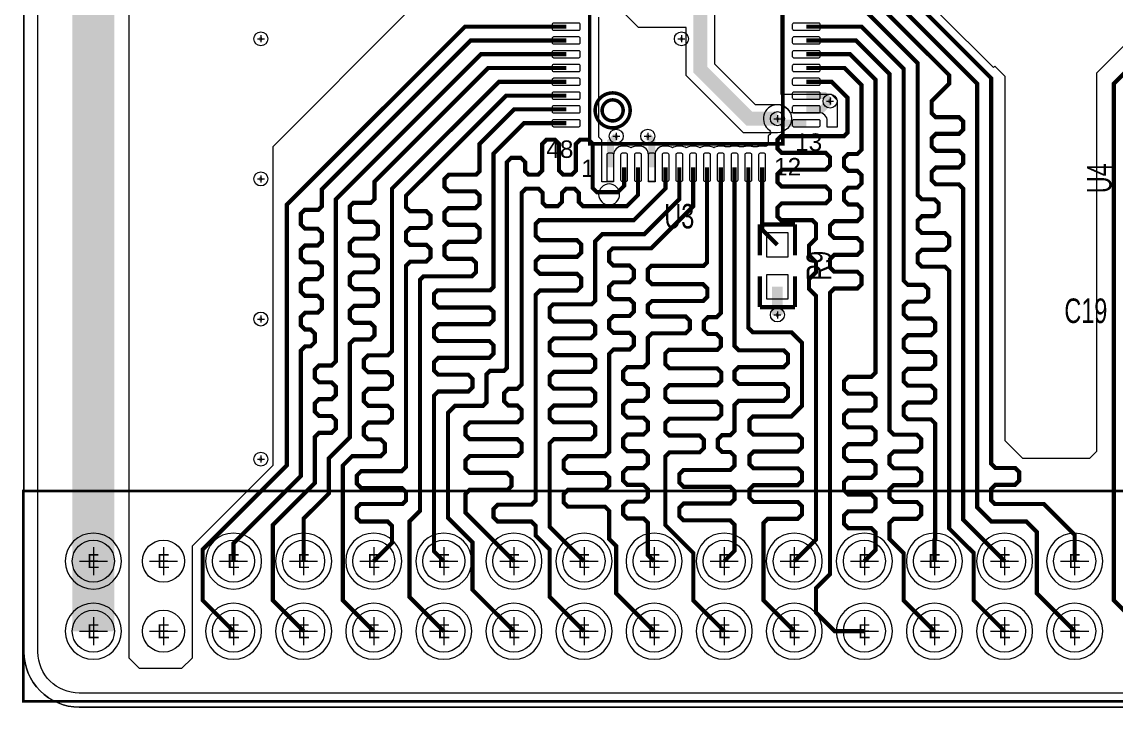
# Model space of a CAD drawing. Extents: x -3 to 10972, y 0 to 3504.
# Drawn here: x -3 to 1558, y 0 to 978 of the extents above; entities that cross this region are included whole.
import ezdxf
from ezdxf.enums import TextEntityAlignment as Align

# ---------------------------------------------------------------- set-up
doc = ezdxf.new("R2010")
doc.units = 0
doc.layers.add('DB-LX16', color=10, linetype='CONTINUOUS')

# ---------------------------------------------------------------- blocks, each defined once
blk = doc.blocks.new('FIGURE_CROSS')
for points in [[(0, 0.5), (0, -0.5)], [(-0.5, 0), (0.5, 0)]]:
    blk.add_lwpolyline(points)

msp = doc.modelspace()

# ---------------------------------------------------------------- linework, layer by layer
at = {"layer": 'DB-LX16'}
for points in [[(0, 2600), (0, 3425.19, -0.414214), (78.74, 3503.93), (3976.37, 3503.93, -0.414214), (4055.11, 3425.19), (4055.11, 78.74, -0.414214), (3976.37, 0), (78.74, 0, -0.414214), (0, 78.74), (0, 2598.42)], [(1080, 1065), (1080, 875), (1151.59, 875), (1160, 866.59), (1160, 828.02), (1146.14, 828.02), (1146.14, 830.05), (1146.15, 830.09, 0.009571), (1146.16, 830.55), (1146.16, 836.55, 0.414457), (1134.14, 848.56), (1093.1, 848.56, 1.300512), (1063.54, 823.59, -0.466786), (1064.07, 817.48), (1061.98, 815.39), (1061.98, 804.47, -0.447852), (1057.53, 800.5, 0.028961), (1056.15, 800.58), (1050.15, 800.58, 0.072072), (1046.74, 800.08), (1046.47, 800), (1040.14, 800), (1039.87, 800.08, 0.072072), (1036.46, 800.58), (1030.46, 800.58, 0.072072), (1027.05, 800.08), (1026.78, 800), (1020.46, 800), (1020.19, 800.08, 0.072072), (1016.78, 800.58), (1010.78, 800.58, 0.072072), (1007.37, 800.08), (1007.1, 800), (1000.77, 800), (1000.5, 800.08, 0.072072), (997.09, 800.58), (991.09, 800.58, 0.152553), (984.25, 798.44, 0.152553), (977.41, 800.58), (971.41, 800.58, 0.15285), (964.56, 798.43, 0.152675), (957.72, 800.58), (951.72, 800.58, 0.152553), (944.88, 798.44, 0.152553), (938.04, 800.58), (932.04, 800.58, 0.152675), (925.2, 798.43, 0.15285), (918.35, 800.58), (912.35, 800.58, 0.414457), (900.34, 788.56), (900.34, 752.56), (900.34, 752.08), (900.35, 752.04), (900.35, 750), (890.98, 750), (890.98, 752.04), (890.99, 752.08, 0.009987), (891, 752.56), (891, 788.56, 0.414214), (878.98, 800.58), (872.98, 800.58, 0.152553), (866.14, 798.44, 0.152553), (859.3, 800.58), (853.3, 800.58, 0.414214), (841.28, 788.56), (841.28, 752.56, 0.009987), (841.29, 752.08), (841.3, 752.04), (841.3, 750), (824.44, 750), (824.44, 809.39), (820, 813.83), (820, 985)]]:
    msp.add_lwpolyline(points, format="xyb", dxfattribs=at)
for points in [[(0, 78.74, 0.414214), (78.74, 0), (3976.37, 0, 0.414214), (4055.11, 78.74), (4055.11, 3425.19, 0.414214), (3976.37, 3503.93), (78.74, 3503.93, 0.414214), (0, 3425.19), (0, 2600), (0, 2598.42)], [(20.01, 3425.19, -0.414214), (78.74, 3483.92), (3976.37, 3483.92, -0.414214), (4035.1, 3425.19), (4035.1, 78.74, -0.414214), (3976.37, 20.01), (78.74, 20.01, -0.414214), (20.01, 78.74)], [(1075, 860.02, -1), (1075, 819.98), (1026.71, 819.98), (944.98, 901.71), (944.98, 969.98), (876.71, 969.98), (704.98, 1141.71), (704.98, 1260, -1), (745.02, 1260), (745.02, 1158.29), (893.29, 1010.02), (944.98, 1010.02), (944.98, 1160, -1), (985.02, 1160), (985.02, 918.29), (1043.29, 860.02)], [(791.62, 976.35), (755.62, 976.35, 0.414214), (753.62, 974.35), (753.62, 968.35, 0.414214), (755.62, 966.35), (791.62, 966.35, 0.414214), (793.62, 968.35), (793.62, 974.35, 0.414214)], [(1134.14, 976.35), (1098.14, 976.35, 0.414214), (1096.14, 974.35), (1096.14, 968.35, 0.414214), (1098.14, 966.35), (1134.14, 966.35, 0.414214), (1136.14, 968.35), (1136.14, 974.35, 0.414214)], [(791.62, 956.66), (755.62, 956.66, 0.414214), (753.62, 954.66), (753.62, 948.66, 0.414214), (755.62, 946.66), (791.62, 946.66, 0.414214), (793.62, 948.66), (793.62, 954.66, 0.414214)], [(1134.14, 956.66), (1098.14, 956.66, 0.414214), (1096.14, 954.66), (1096.14, 948.66, 0.414214), (1098.14, 946.66), (1134.14, 946.66, 0.414214), (1136.14, 948.66), (1136.14, 954.66, 0.414214)], [(791.62, 936.98), (755.62, 936.98, 0.414214), (753.62, 934.98), (753.62, 928.98, 0.414214), (755.62, 926.98), (791.62, 926.98, 0.414214), (793.62, 928.98), (793.62, 934.98, 0.414214)], [(1134.14, 936.98), (1098.14, 936.98, 0.414214), (1096.14, 934.98), (1096.14, 928.98, 0.414214), (1098.14, 926.98), (1134.14, 926.98, 0.414214), (1136.14, 928.98), (1136.14, 934.98, 0.414214)], [(791.62, 917.29), (755.62, 917.29, 0.414214), (753.62, 915.29), (753.62, 909.29, 0.414214), (755.62, 907.29), (791.62, 907.29, 0.414214), (793.62, 909.29), (793.62, 915.29, 0.414214)], [(1134.14, 917.29), (1098.14, 917.29, 0.414214), (1096.14, 915.29), (1096.14, 909.29, 0.414214), (1098.14, 907.29), (1134.14, 907.29, 0.414214), (1136.14, 909.29), (1136.14, 915.29, 0.414214)], [(791.62, 897.61), (755.62, 897.61, 0.414214), (753.62, 895.61), (753.62, 889.61, 0.414214), (755.62, 887.61), (791.62, 887.61, 0.414214), (793.62, 889.61), (793.62, 895.61, 0.414214)], [(1134.14, 897.61), (1098.14, 897.61, 0.414214), (1096.14, 895.61), (1096.14, 889.61, 0.414214), (1098.14, 887.61), (1134.14, 887.61, 0.414214), (1136.14, 889.61), (1136.14, 895.61, 0.414214)], [(791.62, 877.92), (755.62, 877.92, 0.414214), (753.62, 875.92), (753.62, 869.92, 0.414214), (755.62, 867.92), (791.62, 867.92, 0.414214), (793.62, 869.92), (793.62, 875.92, 0.414214)], [(1134.14, 877.92), (1098.14, 877.92, 0.414214), (1096.14, 875.92), (1096.14, 869.92, 0.414214), (1098.14, 867.92), (1134.14, 867.92, 0.414214), (1136.14, 869.92), (1136.14, 875.92, 0.414214)], [(791.62, 858.24), (755.62, 858.24, 0.414214), (753.62, 856.24), (753.62, 850.24, 0.414214), (755.62, 848.24), (791.62, 848.24, 0.414214), (793.62, 850.24), (793.62, 856.24, 0.414214)], [(1134.14, 858.24), (1098.14, 858.24, 0.414214), (1096.14, 856.24), (1096.14, 850.24, 0.414214), (1098.14, 848.24), (1134.14, 848.24, 0.414214), (1136.14, 850.24), (1136.14, 856.24, 0.414214)], [(791.62, 838.55), (755.62, 838.55, 0.414214), (753.62, 836.55), (753.62, 830.55, 0.414214), (755.62, 828.55), (791.62, 828.55, 0.414214), (793.62, 830.55), (793.62, 836.55, 0.414214)], [(1134.14, 838.55), (1098.14, 838.55, 0.414214), (1096.14, 836.55), (1096.14, 830.55, 0.414214), (1098.14, 828.55), (1134.14, 828.55, 0.414214), (1136.14, 830.55), (1136.14, 836.55, 0.414214)], [(841.61, 752.56), (841.61, 788.56, 0.414214), (839.61, 790.56), (833.61, 790.56, 0.414214), (831.61, 788.56), (831.61, 752.56, 0.414214), (833.61, 750.56), (839.61, 750.56, 0.414214)], [(861.3, 752.56), (861.3, 788.56, 0.414214), (859.3, 790.56), (853.3, 790.56, 0.414214), (851.3, 788.56), (851.3, 752.56, 0.414214), (853.3, 750.56), (859.3, 750.56, 0.414214)], [(880.98, 752.56), (880.98, 788.56, 0.414214), (878.98, 790.56), (872.98, 790.56, 0.414214), (870.98, 788.56), (870.98, 752.56, 0.414214), (872.98, 750.56), (878.98, 750.56, 0.414214)], [(900.67, 752.56), (900.67, 788.56, 0.414214), (898.67, 790.56), (892.67, 790.56, 0.414214), (890.67, 788.56), (890.67, 752.56, 0.414214), (892.67, 750.56), (898.67, 750.56, 0.414214)], [(920.35, 752.56), (920.35, 788.56, 0.414214), (918.35, 790.56), (912.35, 790.56, 0.414214), (910.35, 788.56), (910.35, 752.56, 0.414214), (912.35, 750.56), (918.35, 750.56, 0.414214)], [(940.04, 752.56), (940.04, 788.56, 0.414214), (938.04, 790.56), (932.04, 790.56, 0.414214), (930.04, 788.56), (930.04, 752.56, 0.414214), (932.04, 750.56), (938.04, 750.56, 0.414214)], [(959.72, 752.56), (959.72, 788.56, 0.414214), (957.72, 790.56), (951.72, 790.56, 0.414214), (949.72, 788.56), (949.72, 752.56, 0.414214), (951.72, 750.56), (957.72, 750.56, 0.414214)], [(979.41, 752.56), (979.41, 788.56, 0.414214), (977.41, 790.56), (971.41, 790.56, 0.414214), (969.41, 788.56), (969.41, 752.56, 0.414214), (971.41, 750.56), (977.41, 750.56, 0.414214)], [(999.09, 752.56), (999.09, 788.56, 0.414214), (997.09, 790.56), (991.09, 790.56, 0.414214), (989.09, 788.56), (989.09, 752.56, 0.414214), (991.09, 750.56), (997.09, 750.56, 0.414214)], [(1018.78, 752.56), (1018.78, 788.56, 0.414214), (1016.78, 790.56), (1010.78, 790.56, 0.414214), (1008.78, 788.56), (1008.78, 752.56, 0.414214), (1010.78, 750.56), (1016.78, 750.56, 0.414214)], [(1038.46, 752.56), (1038.46, 788.56, 0.414214), (1036.46, 790.56), (1030.46, 790.56, 0.414214), (1028.46, 788.56), (1028.46, 752.56, 0.414214), (1030.46, 750.56), (1036.46, 750.56, 0.414214)], [(1058.15, 752.56), (1058.15, 788.56, 0.414214), (1056.15, 790.56), (1050.15, 790.56, 0.414214), (1048.15, 788.56), (1048.15, 752.56, 0.414214), (1050.15, 750.56), (1056.15, 750.56, 0.414214)], [(849.88, 731.82, 1), (819.89, 731.82, 1)], [(139.04, 208.37, 1), (59, 208.37, 1)], [(339.04, 208.37, 1), (259, 208.37, 1)], [(439.04, 208.37, 1), (359, 208.37, 1)], [(539.04, 208.37, 1), (459, 208.37, 1)], [(639.04, 208.37, 1), (559, 208.37, 1)], [(739.04, 208.37, 1), (659, 208.37, 1)], [(839.04, 208.37, 1), (759, 208.37, 1)], [(939.04, 208.37, 1), (859, 208.37, 1)], [(1039.04, 208.37, 1), (959, 208.37, 1)], [(1139.04, 208.37, 1), (1059, 208.37, 1)], [(1239.04, 208.37, 1), (1159, 208.37, 1)], [(1339.04, 208.37, 1), (1259, 208.37, 1)], [(1439.04, 208.37, 1), (1359, 208.37, 1)], [(1539.04, 208.37, 1), (1459, 208.37, 1)], [(139.04, 108.37, 1), (59, 108.37, 1)], [(339.04, 108.37, 1), (259, 108.37, 1)], [(439.04, 108.37, 1), (359, 108.37, 1)], [(539.04, 108.37, 1), (459, 108.37, 1)], [(639.04, 108.37, 1), (559, 108.37, 1)], [(739.04, 108.37, 1), (659, 108.37, 1)], [(839.04, 108.37, 1), (759, 108.37, 1)], [(939.04, 108.37, 1), (859, 108.37, 1)], [(1039.04, 108.37, 1), (959, 108.37, 1)], [(1139.04, 108.37, 1), (1059, 108.37, 1)], [(1239.04, 108.37, 1), (1159, 108.37, 1)], [(1339.04, 108.37, 1), (1259, 108.37, 1)], [(1439.04, 108.37, 1), (1359, 108.37, 1)], [(1539.04, 108.37, 1), (1459, 108.37, 1)]]:
    msp.add_lwpolyline(points, format="xyb", close=True, dxfattribs=at)
for points, const_width in [([(99.02, 208.37), (99.02, 2205)], 60), ([(1599.02, 108.37), (1555, 152.39), (1555, 890), (1760, 1095), (2045, 1095), (2057.09, 1082.91), (2057.09, 1059.93)], 6), ([(1499.02, 208.37), (1499.02, 245.98), (1455, 290), (1385, 290), (1380, 295), (1380, 311.42), (1386, 317.42), (1414, 317.42), (1420, 323.42), (1420, 335.42), (1414, 341.42), (1386, 341.42), (1380, 347.42), (1380, 897.76), (1227.67, 1050.09), (1116.14, 1050.09)], 6), ([(1499.02, 108.37), (1445, 162.39), (1445, 250), (1430, 265), (1380, 265), (1360, 285), (1360, 889.91), (1219.51, 1030.4), (1116.14, 1030.4)], 6), ([(965, 990), (965, 910), (1035, 840), (1075, 840)], 20), ([(1211.35, 1010.72), (1320, 902.07), (1320, 890), (1295, 865), (1295, 848.02), (1301, 842.02), (1334, 842.02), (1340, 836.02), (1340, 824.22), (1334, 818.22), (1301, 818.22), (1295, 812.22), (1295, 800.22), (1301, 794.22), (1334, 794.22), (1340, 788.22), (1340, 776.22), (1334, 770.22), (1301, 770.22), (1295, 764.22), (1295, 752.22), (1301, 746.22), (1334, 746.22), (1340, 740.22), (1340, 267.39), (1399.02, 208.37)], 6), ([(1399.02, 108.37), (1355, 152.39), (1355, 220), (1320, 255), (1320, 622.79), (1314, 628.79), (1281, 628.79), (1275, 634.79), (1275, 646.79), (1281, 652.79), (1314, 652.79), (1320, 658.79), (1320, 670.79), (1314, 676.79), (1281, 676.79), (1275, 682.79), (1275, 694.79), (1281, 700.79), (1299, 700.79), (1305, 706.79), (1305, 718.79), (1299, 724.79), (1281, 724.79), (1275, 730.79), (1275, 919.22), (1203.19, 991.03)], 6), ([(773.62, 971.35), (629.28, 971.35), (375, 717.07), (375, 345), (255, 225), (255, 152.39), (299.02, 108.37)], 6), ([(1116.14, 971.35), (1195.03, 971.35), (1255, 911.38), (1255, 608.86), (1261, 602.86), (1284, 602.86), (1290, 596.86), (1290, 584.86), (1284, 578.86), (1261, 578.86), (1255, 572.86), (1255, 560.86), (1261, 554.86), (1294, 554.86), (1300, 548.86), (1300, 536.86), (1294, 530.86), (1261, 530.86), (1255, 524.86), (1255, 512.86), (1261, 506.86), (1294, 506.86), (1300, 500.86), (1300, 488.86), (1294, 482.86), (1261, 482.86), (1255, 476.86), (1255, 464.86), (1261, 458.86), (1294, 458.86), (1300, 452.86), (1300, 440.86), (1294, 434.86), (1261, 434.86), (1255, 428.86), (1255, 416.86), (1261, 410.86), (1294, 410.86), (1300, 404.86), (1300, 240), (1299.02, 239.02), (1299.02, 208.37)], 6), ([(299.02, 208.37), (299.02, 234.02), (395, 330), (395, 508.99), (401, 514.99), (409, 514.99), (415, 520.99), (415, 532.99), (409, 538.99), (401, 538.99), (395, 544.99), (395, 556.99), (401, 562.99), (419, 562.99), (425, 568.99), (425, 580.99), (419, 586.99), (401, 586.99), (395, 592.99), (395, 604.99), (401, 610.99), (419, 610.99), (425, 616.99), (425, 628.99), (419, 634.99), (401, 634.99), (395, 640.99), (395, 652.99), (401, 658.99), (419, 658.99), (425, 664.99), (425, 676.99), (419, 682.99), (401, 682.99), (395, 688.99), (395, 704.22), (400.78, 710), (420, 710), (425, 715), (425, 739.22), (637.44, 951.66), (773.62, 951.66)], 6), ([(1116.14, 951.66), (1186.87, 951.66), (1235, 903.53), (1235, 394.88), (1241, 388.88), (1274, 388.88), (1280, 382.88), (1280, 370.88), (1274, 364.88), (1241, 364.88), (1235, 358.88), (1235, 346.88), (1241, 340.88), (1274, 340.88), (1280, 334.88), (1280, 322.88), (1274, 316.88), (1241, 316.88), (1235, 310.88), (1235, 298.88), (1241, 292.88), (1274, 292.88), (1280, 286.88), (1280, 274.88), (1274, 268.88), (1241, 268.88), (1235, 262.88), (1235, 240), (1255, 220), (1255, 152.39), (1299.02, 108.37)], 6), ([(773.62, 931.98), (651.98, 931.98), (445, 725), (445, 493.59), (439, 487.59), (421, 487.59), (415, 481.59), (415, 469.59), (421, 463.59), (439, 463.59), (445, 457.59), (445, 445.59), (439, 439.59), (421, 439.59), (415, 433.59), (415, 421.59), (421, 415.59), (439, 415.59), (445, 409.59), (445, 397.59), (439, 391.59), (421, 391.59), (415, 385.59), (415, 320), (355, 260), (355, 152.39), (399.02, 108.37)], 6), ([(1199.02, 208.37), (1215, 224.35), (1215, 249.43), (1209, 255.43), (1176, 255.43), (1170, 261.43), (1170, 273.43), (1176, 279.43), (1209, 279.43), (1215, 285.43), (1215, 297.43), (1209, 303.43), (1176, 303.43), (1170, 309.43), (1170, 321.43), (1176, 327.43), (1209, 327.43), (1215, 333.43), (1215, 345.43), (1209, 351.43), (1176, 351.43), (1170, 357.43), (1170, 369.43), (1176, 375.43), (1209, 375.43), (1215, 381.43), (1215, 393.43), (1209, 399.43), (1176, 399.43), (1170, 405.43), (1170, 417.43), (1176, 423.43), (1209, 423.43), (1215, 429.43), (1215, 441.43), (1209, 447.43), (1176, 447.43), (1170, 453.43), (1170, 465.43), (1176, 471.43), (1209, 471.43), (1215, 477.43), (1215, 895.69), (1178.71, 931.98), (1116.14, 931.98)], 6), ([(399.02, 208.37), (399.02, 269.02), (435, 305), (435, 355), (465, 385), (465, 518.7), (471, 524.7), (494, 524.7), (500, 530.7), (500, 542.7), (494, 548.7), (471, 548.7), (465, 554.7), (465, 566.7), (471, 572.7), (499, 572.7), (505, 578.7), (505, 590.7), (499, 596.7), (471, 596.7), (465, 602.7), (465, 614.7), (471, 620.7), (499, 620.7), (505, 626.7), (505, 638.7), (499, 644.7), (471, 644.7), (465, 650.7), (465, 662.7), (471, 668.7), (499, 668.7), (505, 674.7), (505, 686.7), (499, 692.7), (471, 692.7), (465, 698.7), (465, 715), (470, 720), (495, 720), (500, 725), (500, 750), (662.29, 912.29), (773.62, 912.29)], 6), ([(1199.02, 108.37), (1156.63, 108.37), (1130, 135), (1130, 170), (1150, 190), (1150, 591.57), (1156, 597.57), (1189, 597.57), (1195, 603.57), (1195, 615.57), (1189, 621.57), (1156, 621.57), (1150, 627.57), (1150, 639.57), (1156, 645.57), (1189, 645.57), (1195, 651.57), (1195, 663.57), (1189, 669.57), (1156, 669.57), (1150, 675.57), (1150, 687.57), (1156, 693.57), (1189, 693.57), (1195, 699.57), (1195, 711.57), (1189, 717.57), (1176, 717.57), (1170, 723.57), (1170, 735.57), (1176, 741.57), (1189, 741.57), (1195, 747.57), (1195, 759.57), (1189, 765.57), (1176, 765.57), (1170, 771.57), (1170, 783.57), (1176, 789.57), (1189, 789.57), (1195, 795.57), (1195, 887.84), (1170.55, 912.29), (1116.14, 912.29)], 6), ([(773.62, 892.61), (677.61, 892.61), (525, 740), (525, 508.22), (519, 502.22), (491, 502.22), (485, 496.22), (485, 484.22), (491, 478.22), (519, 478.22), (525, 472.22), (525, 460.22), (519, 454.22), (491, 454.22), (485, 448.22), (485, 436.22), (491, 430.22), (519, 430.22), (525, 424.22), (525, 412.22), (519, 406.22), (491, 406.22), (485, 400.22), (485, 388.22), (491, 382.22), (509, 382.22), (515, 376.22), (515, 364.22), (509, 358.22), (468.22, 358.22), (455, 345), (455, 152.39), (499.02, 108.37)], 6), ([(1099.02, 208.37), (1130, 239.35), (1130, 587.01), (1120, 597.01), (1120, 611.01), (1130, 621.01), (1130, 635.01), (1120, 645.01), (1120, 659.01), (1130, 669.01), (1130, 690), (1125, 695), (1080, 695), (1075, 700), (1075, 713.13), (1081, 719.13), (1144, 719.13), (1150, 725.13), (1150, 737.13), (1144, 743.13), (1081, 743.13), (1075, 749.13), (1075, 761.13), (1081, 767.13), (1144, 767.13), (1150, 773.13), (1150, 785.13), (1144, 791.13), (1081, 791.13), (1075, 797.13), (1075, 810), (1080, 815), (1170, 815), (1175, 820), (1175, 870), (1152.39, 892.61), (1116.14, 892.61)], 6), ([(499.02, 208.37), (525, 234.35), (525, 259), (519, 265), (480, 265), (475, 270), (475, 285), (480, 290), (540, 290), (545, 295), (545, 306.75), (539, 312.75), (481, 312.75), (475, 318.75), (475, 330.75), (481, 336.75), (539, 336.75), (545, 342.75), (545, 629.87), (551, 635.87), (574, 635.87), (580, 641.87), (580, 653.87), (574, 659.87), (551, 659.87), (545, 665.87), (545, 677.87), (551, 683.87), (574, 683.87), (580, 689.87), (580, 701.87), (574, 707.87), (551, 707.87), (545, 713.87), (545, 730), (687.92, 872.92), (773.62, 872.92)], 6), ([(1116.14, 872.92), (1142.08, 872.92), (1150, 865)], 10), ([(1116.14, 853.24), (1138.24, 853.24), (1150, 865)], 10), ([(773.62, 853.24), (699.4, 853.24), (650, 803.84), (650, 765), (645, 760), (606.16, 760), (600, 753.84), (600, 742.33), (606, 736.33), (644, 736.33), (650, 730.33), (650, 718.33), (644, 712.33), (606, 712.33), (600, 706.33), (600, 694.33), (606, 688.33), (644, 688.33), (650, 682.33), (650, 670.33), (644, 664.33), (606, 664.33), (600, 658.33), (600, 645), (605, 640), (639, 640), (645, 634), (645, 621), (639, 615), (570, 615), (565, 610), (565, 280), (550, 265), (550, 157.39), (599.02, 108.37)], 6), ([(1116.14, 833.55), (1081.45, 833.55), (1075, 840)], 10), ([(773.62, 833.55), (713.55, 833.55), (670, 790), (670, 600), (665, 595), (590, 595), (585, 590), (585, 576.59), (591, 570.59), (664, 570.59), (670, 564.59), (670, 552.59), (664, 546.59), (591, 546.59), (585, 540.59), (585, 528.59), (591, 522.59), (664, 522.59), (670, 516.59), (670, 504.59), (664, 498.59), (591, 498.59), (585, 492.59), (585, 480.59), (591, 474.59), (634, 474.59), (640, 468.59), (640, 456.59), (634, 450.59), (591, 450.59), (585, 444.59), (585, 222.39), (599.02, 208.37)], 6), ([(699.02, 108.37), (640, 167.39), (640, 235), (605, 270), (605, 420), (615, 430), (655, 430), (660, 435), (660, 475), (665, 480), (685, 480), (689.02, 484.02), (689.02, 778.02), (695.02, 784.02), (709, 784.02), (715, 778.02), (715, 765), (720, 760), (733.42, 760), (739.42, 766), (739.42, 804), (745.42, 810), (757.42, 810), (763.42, 804), (763.42, 766), (769.42, 760), (781.42, 760), (787.42, 766), (787.42, 804), (793.42, 810), (805.42, 810), (811.42, 804), (811.42, 741), (817.42, 735), (847.16, 735), (856.3, 744.14), (856.3, 770.56)], 6), ([(836.61, 770.56), (836.61, 806.61), (845, 815)], 10), ([(895.67, 770.56), (895.67, 809.33), (890, 815)], 10), ([(699.02, 208.37), (630, 277.39), (630, 304.45), (636, 310.45), (690.44, 310.45), (695.72, 315.73), (695.72, 327.73), (689, 334.45), (636, 334.45), (630, 340.45), (630, 352.45), (636, 358.45), (704, 358.45), (710, 364.45), (710, 376.45), (704, 382.45), (636, 382.45), (630, 388.45), (630, 400.45), (636, 406.45), (704, 406.45), (710, 412.45), (710, 424.45), (704, 430.45), (691, 430.45), (685, 436.45), (685, 448.45), (691, 454.45), (704, 454.45), (710, 460.45), (710, 734), (716, 740), (734, 740), (740, 734), (740, 720), (745, 715), (761.58, 715), (767.58, 721), (767.58, 734), (773.58, 740), (785.58, 740), (791.58, 734), (791.58, 721), (797.58, 715), (860, 715), (875.98, 730.98), (875.98, 770.56)], 6), ([(799.02, 108.37), (750, 157.39), (750, 225), (730, 245), (730, 258.98), (724, 264.98), (676, 264.98), (670, 270.98), (670, 282.98), (676, 288.98), (724, 288.98), (730, 294.98), (730, 588.64), (736, 594.64), (789, 594.64), (795, 600.64), (795, 612.64), (789, 618.64), (736, 618.64), (730, 624.64), (730, 636.64), (736, 642.64), (789, 642.64), (795, 648.64), (795, 660.64), (789, 666.64), (736, 666.64), (730, 672.64), (730, 690), (735, 695), (870, 695), (915.35, 740.35), (915.35, 770.56)], 6), ([(935.04, 770.56), (935.04, 725.04), (885, 675), (825, 675), (815, 665), (815, 580), (810, 575), (755, 575), (750, 570), (750, 556.5), (756, 550.5), (809, 550.5), (815, 544.5), (815, 532.5), (809, 526.5), (756, 526.5), (750, 520.5), (750, 508.5), (756, 502.5), (809, 502.5), (815, 496.5), (815, 484.5), (809, 478.5), (756, 478.5), (750, 472.5), (750, 460.5), (756, 454.5), (809, 454.5), (815, 448.5), (815, 436.5), (809, 430.5), (756, 430.5), (750, 424.5), (750, 412.5), (756, 406.5), (809, 406.5), (815, 400.5), (815, 388.5), (809, 382.5), (756, 382.5), (750, 376.5), (750, 257.39), (799.02, 208.37)], 6), ([(954.72, 770.56), (954.72, 714.72), (895, 655), (840, 655), (835, 650), (835, 636.36), (841, 630.36), (864, 630.36), (870, 624.36), (870, 612.36), (864, 606.36), (841, 606.36), (835, 600.36), (835, 588.36), (841, 582.36), (864, 582.36), (870, 576.36), (870, 564.36), (864, 558.36), (841, 558.36), (835, 552.36), (835, 540.36), (841, 534.36), (864, 534.36), (870, 528.36), (870, 516.36), (864, 510.36), (841, 510.36), (835, 504.36), (835, 364.14), (829, 358.14), (776, 358.14), (770, 352.14), (770, 340.14), (776, 334.14), (829, 334.14), (835, 328.14), (835, 316.14), (829, 310.14), (776, 310.14), (770, 304.14), (770, 292.14), (776, 286.14), (829, 286.14), (835, 280.14), (835, 240), (845, 230), (845, 162.39), (899.02, 108.37)], 6), ([(899.02, 208.37), (890, 217.39), (890, 263.25), (884, 269.25), (861, 269.25), (855, 275.25), (855, 287.25), (861, 293.25), (884, 293.25), (890, 299.25), (890, 311.25), (884, 317.25), (861, 317.25), (855, 323.25), (855, 335.25), (861, 341.25), (884, 341.25), (890, 347.25), (890, 359.25), (884, 365.25), (861, 365.25), (855, 371.25), (855, 383.25), (861, 389.25), (884, 389.25), (890, 395.25), (890, 407.25), (884, 413.25), (861, 413.25), (855, 419.25), (855, 431.25), (861, 437.25), (884, 437.25), (890, 443.25), (890, 455.25), (884, 461.25), (861, 461.25), (855, 467.25), (855, 479.25), (861, 485.25), (884, 485.25), (890, 491.25), (890, 527.54), (896, 533.54), (944, 533.54), (950, 539.54), (950, 551.54), (944, 557.54), (896, 557.54), (890, 563.54), (890, 573.74), (896, 579.74), (969, 579.74), (975, 585.74), (975, 597.74), (969, 603.74), (896, 603.74), (890, 609.74), (890, 625), (895, 630), (970, 630), (974.41, 634.41), (974.41, 770.56)], 6), ([(994.09, 770.56), (994.09, 562.54), (988.09, 556.54), (976, 556.54), (970, 550.54), (970, 538.54), (976, 532.54), (988.09, 532.54), (994.09, 526.54), (994.09, 515), (989.09, 510), (920, 510), (915, 505), (915, 489.68), (921, 483.68), (989, 483.68), (995, 477.68), (995, 465.68), (989, 459.68), (921, 459.68), (915, 453.68), (915, 441.68), (921, 435.68), (989, 435.68), (995, 429.68), (995, 417.68), (989, 411.68), (921, 411.68), (915, 405.68), (915, 393.68), (921, 387.68), (964, 387.68), (970, 381.68), (970, 369.68), (964, 363.68), (921, 363.68), (915, 357.68), (915, 260), (955, 220), (955, 152.39), (999.02, 108.37)], 6), ([(1013.78, 770.56), (1013.78, 515.26), (1019.78, 509.26), (1084, 509.26), (1090, 503.26), (1090, 491.26), (1084, 485.26), (1019.78, 485.26), (1013.78, 479.26), (1013.78, 467.26), (1019.78, 461.26), (1084, 461.26), (1090, 455.26), (1090, 443.26), (1084, 437.26), (1019.78, 437.26), (1013.78, 431.26), (1013.78, 394.16), (1007.78, 388.16), (996, 388.16), (990, 382.16), (990, 370.16), (996, 364.16), (1007.78, 364.16), (1013.78, 358.16), (1013.78, 344.57), (1007.78, 338.57), (941, 338.57), (935, 332.57), (935, 320.57), (941, 314.57), (1007.78, 314.57), (1013.78, 308.57), (1013.78, 296.57), (1007.78, 290.57), (941, 290.57), (935, 284.57), (935, 272.57), (941, 266.57), (1007.78, 266.57), (1013.78, 260.57), (1013.78, 223.13), (999.02, 208.37)], 6), ([(1099.02, 108.37), (1055, 152.39), (1055, 262.9), (1061, 268.9), (1104, 268.9), (1110, 274.9), (1110, 286.9), (1104, 292.9), (1041, 292.9), (1035, 298.9), (1035, 310.9), (1041, 316.9), (1104, 316.9), (1110, 322.9), (1110, 334.9), (1104, 340.9), (1041, 340.9), (1035, 346.9), (1035, 358.9), (1041, 364.9), (1104, 364.9), (1110, 370.9), (1110, 382.9), (1104, 388.9), (1041, 388.9), (1035, 394.9), (1035, 410), (1040, 415), (1095, 415), (1110, 430), (1110, 520), (1095, 535), (1040, 535), (1033.46, 541.54), (1033.46, 770.56)], 6), ([(1053.15, 770.56), (1053.15, 681.71), (1074.86, 660)], 6), ([(1052, 689), (1050, 689)], 6), ([(1050, 689), (1050, 645)], 6), ([(1098, 689), (1052, 689)], 6), ([(1100, 689), (1098, 689)], 6), ([(1100, 645), (1100, 689)], 6), ([(1050, 571), (1050, 615)], 6), ([(1100, 615), (1100, 571)], 6), ([(1074.86, 600), (1074.86, 559.86)], 15), ([(1052, 571), (1050, 571)], 6), ([(1098, 571), (1052, 571)], 6), ([(1100, 571), (1098, 571)], 6), ([(99.02, 108.37), (99.02, 208.37)], 60)]:
    msp.add_lwpolyline(points, dxfattribs=dict(at, const_width=const_width))
for points in [[(545, 990), (355, 800), (355, 345), (240, 230), (240, 70), (225, 55), (165, 55), (150, 70), (150, 2135)], [(1740, 1115), (1530, 905), (1530, 365), (1520, 355), (1425, 355), (1400, 380), (1400, 900), (1385, 915), (1383.08, 913.08), (1233.06, 1063.1)]]:
    msp.add_lwpolyline(points, dxfattribs=at)
for points, const_width in [([(1082.68, 804.02), (1082.68, 1079.62), (807.09, 1079.62), (807.09, 804.02)], 5), ([(3199.02, 308.37), (3299.02, 308.37), (3299.02, 8.37), (-0.98, 8.37), (-0.98, 308.37)], 3.94)]:
    msp.add_lwpolyline(points, close=True, dxfattribs=dict(at, const_width=const_width))
at = {"layer": 'DB-LX16', "const_width": 5}
for points in [[(864.88, 851.82, 1), (814.89, 851.82, 1)], [(854.88, 851.82, 1), (824.89, 851.82, 1)]]:
    msp.add_lwpolyline(points, format="xyb", close=True, dxfattribs=at)
at = {"layer": 'DB-LX16'}
for points in [[(1089.86, 642.5), (1059.86, 642.5), (1059.86, 677.5), (1089.86, 677.5)], [(1089.86, 582.5), (1059.86, 582.5), (1059.86, 617.5), (1089.86, 617.5)]]:
    msp.add_lwpolyline(points, close=True, dxfattribs=at)
for centre, radius in [((338, 954), 10), ((938, 954), 10), ((1150, 865), 10), ((1075, 840), 10), ((845, 815), 10), ((890, 815), 10), ((338, 754), 10), ((338, 554), 10), ((1074.86, 559.86), 10), ((338, 354), 10), ((99.02, 208.37), 30), ((99.02, 208.37), 30), ((199.02, 208.37), 30), ((199.02, 208.37), 30), ((299.02, 208.37), 30), ((299.02, 208.37), 30), ((399.02, 208.37), 30), ((399.02, 208.37), 30), ((499.02, 208.37), 30), ((499.02, 208.37), 30), ((599.02, 208.37), 30), ((599.02, 208.37), 30), ((699.02, 208.37), 30), ((699.02, 208.37), 30), ((799.02, 208.37), 30), ((799.02, 208.37), 30), ((899.02, 208.37), 30), ((899.02, 208.37), 30), ((999.02, 208.37), 30), ((999.02, 208.37), 30), ((1099.02, 208.37), 30), ((1099.02, 208.37), 30), ((1199.02, 208.37), 30), ((1199.02, 208.37), 30), ((1299.02, 208.37), 30), ((1299.02, 208.37), 30), ((1399.02, 208.37), 30), ((1399.02, 208.37), 30), ((1499.02, 208.37), 30), ((1499.02, 208.37), 30), ((99.02, 108.37), 30), ((99.02, 108.37), 30), ((199.02, 108.37), 30), ((199.02, 108.37), 30), ((299.02, 108.37), 30), ((299.02, 108.37), 30), ((399.02, 108.37), 30), ((399.02, 108.37), 30), ((499.02, 108.37), 30), ((499.02, 108.37), 30), ((599.02, 108.37), 30), ((599.02, 108.37), 30), ((699.02, 108.37), 30), ((699.02, 108.37), 30), ((799.02, 108.37), 30), ((799.02, 108.37), 30), ((899.02, 108.37), 30), ((899.02, 108.37), 30), ((999.02, 108.37), 30), ((999.02, 108.37), 30), ((1099.02, 108.37), 30), ((1099.02, 108.37), 30), ((1199.02, 108.37), 30), ((1199.02, 108.37), 30), ((1299.02, 108.37), 30), ((1299.02, 108.37), 30), ((1399.02, 108.37), 30), ((1399.02, 108.37), 30), ((1499.02, 108.37), 30), ((1499.02, 108.37), 30)]:
    msp.add_circle(centre, radius, dxfattribs=at)

# ---------------------------------------------------------------- block references
for p, xscale, yscale in [((338, 954), 10, 10), ((938, 954), 10, 10), ((1150, 865), 10, 10), ((1075, 840), 10, 10), ((845, 815), 10, 10), ((890, 815), 10, 10), ((338, 754), 10, 10), ((1074.86, 559.86), 10, 10), ((338, 554), 10, 10), ((338, 354), 10, 10), ((99.02, 208.37), 40, 40), ((199.02, 208.37), 40, 40), ((299.02, 208.37), 40, 40), ((399.02, 208.37), 40, 40), ((499.02, 208.37), 40, 40), ((599.02, 208.37), 40, 40), ((699.02, 208.37), 40, 40), ((799.02, 208.37), 40, 40), ((899.02, 208.37), 40, 40), ((999.02, 208.37), 40, 40), ((1099.02, 208.37), 40, 40), ((1199.02, 208.37), 40, 40), ((1299.02, 208.37), 40, 40), ((1399.02, 208.37), 40, 40), ((1499.02, 208.37), 40, 40), ((99.02, 108.37), 40, 40), ((199.02, 108.37), 40, 40), ((299.02, 108.37), 40, 40), ((399.02, 108.37), 40, 40), ((499.02, 108.37), 40, 40), ((599.02, 108.37), 40, 40), ((699.02, 108.37), 40, 40), ((799.02, 108.37), 40, 40), ((899.02, 108.37), 40, 40), ((999.02, 108.37), 40, 40), ((1099.02, 108.37), 40, 40), ((1199.02, 108.37), 40, 40), ((1299.02, 108.37), 40, 40), ((1399.02, 108.37), 40, 40), ((1499.02, 108.37), 40, 40)]:
    msp.add_blockref('FIGURE_CROSS', p, dxfattribs=dict(at, xscale=xscale, yscale=yscale))

# ---------------------------------------------------------------- texts
for s, height, p in [('B', 5, (338, 954)), ('B', 5, (938, 954)), ('B', 5, (1150, 865)), ('B', 5, (1075, 840)), ('B', 5, (845, 815)), ('B', 5, (890, 815)), ('B', 5, (338, 754)), ('B', 5, (1074.86, 559.86)), ('B', 5, (338, 554)), ('B', 5, (338, 354)), ('E', 20, (99.02, 208.37)), ('E', 20, (199.02, 208.37)), ('E', 20, (299.02, 208.37)), ('E', 20, (399.02, 208.37)), ('E', 20, (499.02, 208.37)), ('E', 20, (599.02, 208.37)), ('E', 20, (699.02, 208.37)), ('E', 20, (799.02, 208.37)), ('E', 20, (899.02, 208.37)), ('E', 20, (999.02, 208.37)), ('E', 20, (1099.02, 208.37)), ('E', 20, (1199.02, 208.37)), ('E', 20, (1299.02, 208.37)), ('E', 20, (1399.02, 208.37)), ('E', 20, (1499.02, 208.37)), ('E', 20, (99.02, 108.37)), ('E', 20, (199.02, 108.37)), ('E', 20, (299.02, 108.37)), ('E', 20, (399.02, 108.37)), ('E', 20, (499.02, 108.37)), ('E', 20, (599.02, 108.37)), ('E', 20, (699.02, 108.37)), ('E', 20, (799.02, 108.37)), ('E', 20, (899.02, 108.37)), ('E', 20, (999.02, 108.37)), ('E', 20, (1099.02, 108.37)), ('E', 20, (1199.02, 108.37)), ('E', 20, (1299.02, 108.37)), ('E', 20, (1399.02, 108.37)), ('E', 20, (1499.02, 108.37))]:
    msp.add_text(s, height=height, dxfattribs=at).set_placement(p, align=Align.MIDDLE_CENTER)
at = {"layer": 'DB-LX16', "width": 1.04}
for s, p in [('13', (1100.23, 793.96)), ('48', (745.23, 783.96)), ('1', (795, 756.67)), ('12', (1070.19, 758.96))]:
    msp.add_text(s, height=25, dxfattribs=at).set_placement(p)
at = {"layer": 'DB-LX16', "width": 0.714286}
for s, p in [('U4', (1551.67, 755)), ('R9', (1151.67, 630))]:
    msp.add_text(s, height=35, rotation=90, dxfattribs=at).set_placement(p, align=Align.CENTER)
for s, p in [('U3', (935, 683.33)), ('C19', (1515, 548.33))]:
    msp.add_text(s, height=35, dxfattribs=at).set_placement(p, align=Align.CENTER)

doc.saveas('drawing.dxf')
